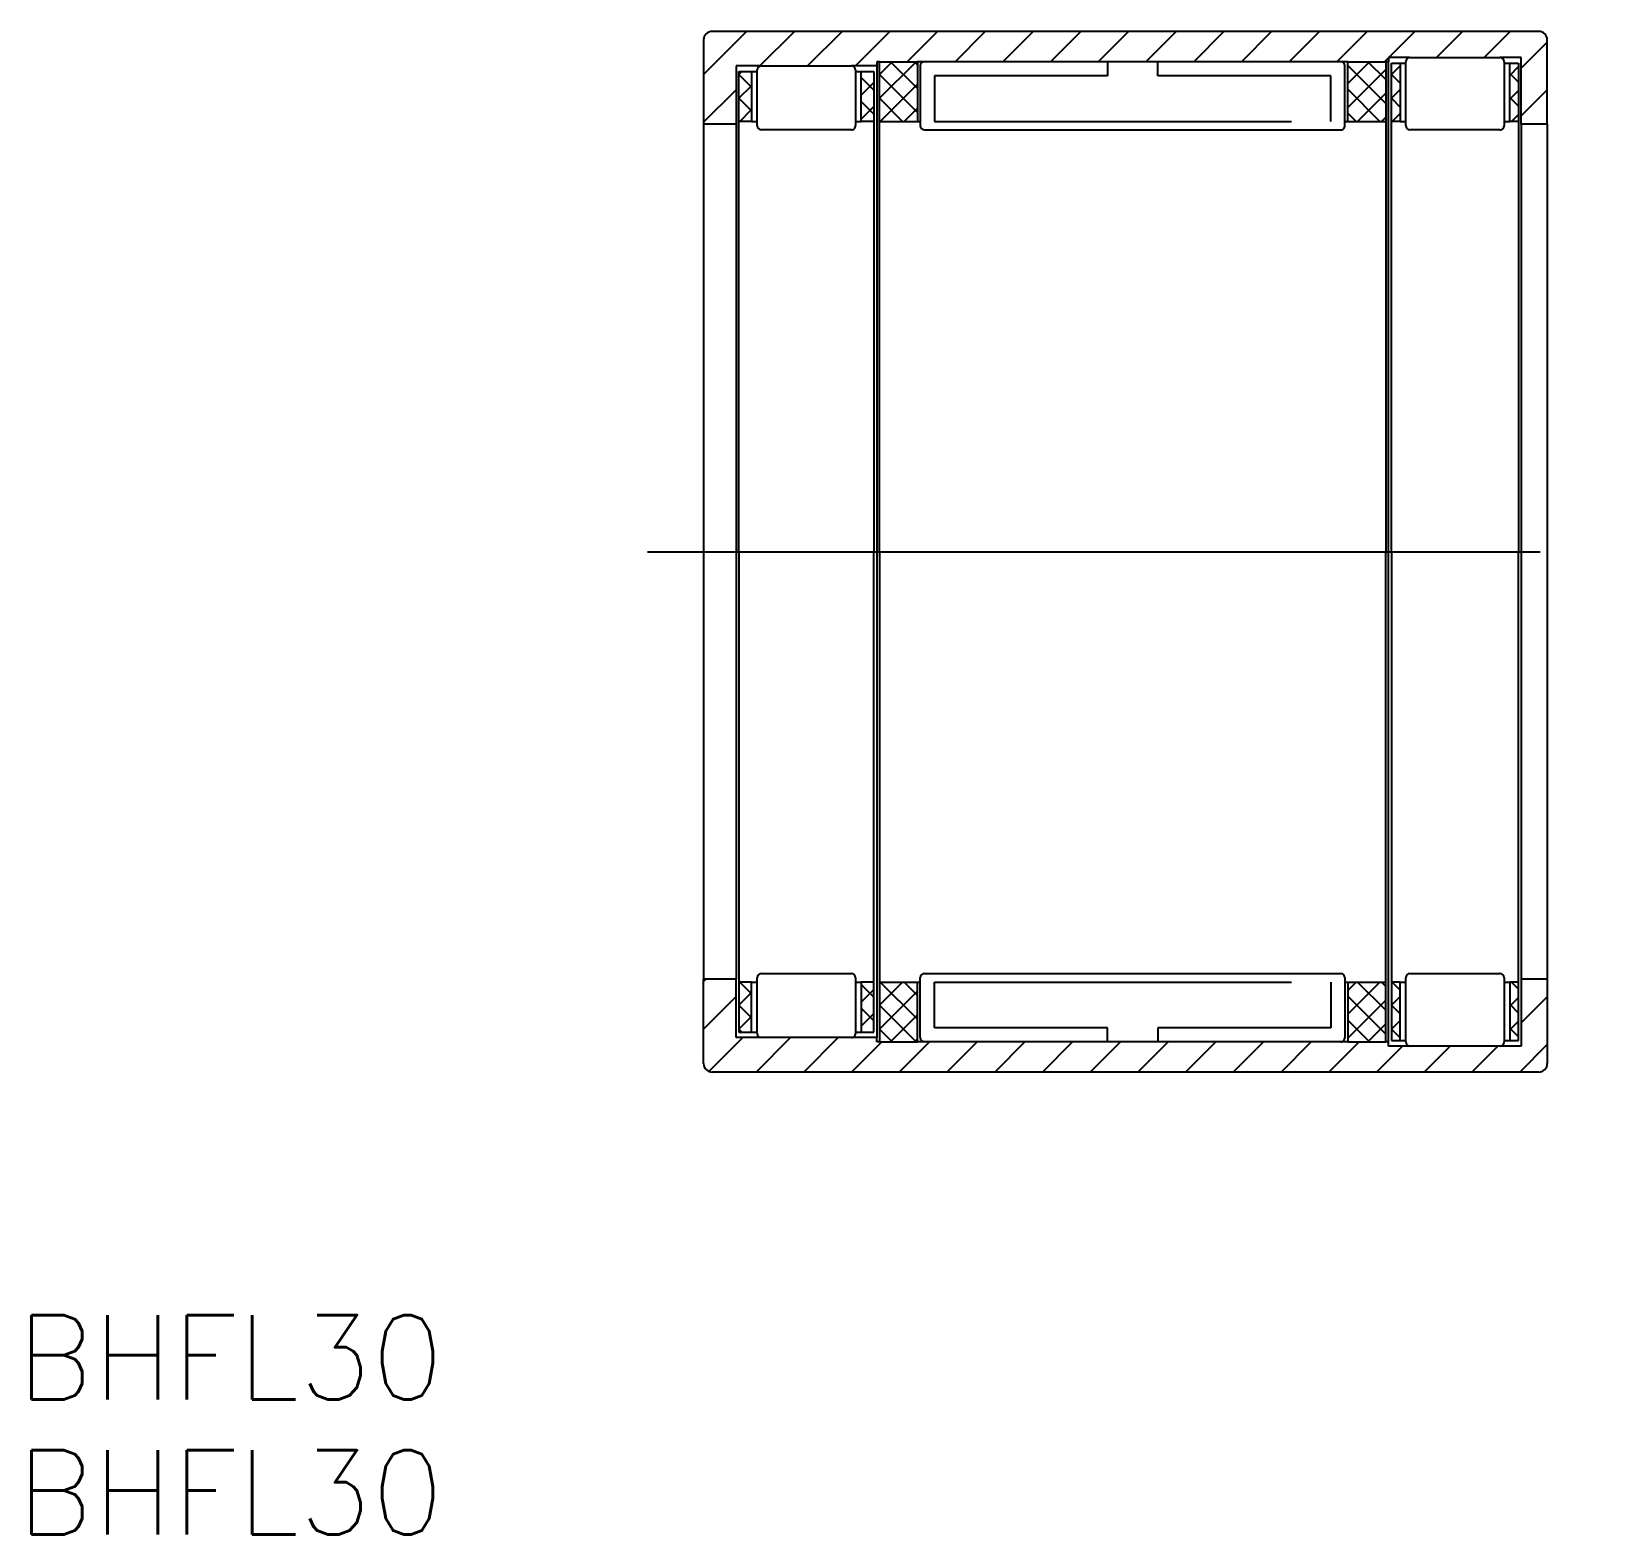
# Model space of a CAD drawing. Extents: x -23.9 to 32, y -34.9 to 18.5.
import ezdxf

# ---------------------------------------------------------------- set-up
doc = ezdxf.new("R2010")
doc.units = 0
doc.linetypes.add('CENTER', pattern=[50.8, 31.75, -6.35, 6.35, -6.35])
doc.linetypes.add('DASHED', pattern=[19.05, 12.7, -6.35])
doc.layers.get('0').update_dxf_attribs({"linetype": 'CONTINUOUS'})
doc.layers.add('CENTER', color=1, linetype='CENTER')
doc.styles.get("Standard").update_dxf_attribs({"font": 'txt.shx', "height": 3, "bigfont": 'bigfont.shx'})

msp = doc.modelspace()

# ---------------------------------------------------------------- linework, layer by layer
at = {"color": 3, "linetype": 'CONTINUOUS'}
for p, q in [((0, 16.970563), (1.529437, 18.5)), ((2.001494, 17.275), (3.226494, 18.5)), ((3.69855, 17.275), (4.92355, 18.5)), ((5.395606, 17.275), (6.620606, 18.5)), ((7.242662, 17.425), (8.317662, 18.5)), ((8.939719, 17.425), (10.014719, 18.5)), ((10.636775, 17.425), (11.711775, 18.5)), ((12.333831, 17.425), (13.408831, 18.5)), ((14.030887, 17.425), (15.105887, 18.5)), ((15.727944, 17.425), (16.802944, 18.5)), ((17.425, 17.425), (18.5, 18.5)), ((19.122056, 17.425), (20.197056, 18.5)), ((20.819113, 17.425), (21.894113, 18.5)), ((22.516169, 17.425), (23.591169, 18.5)), ((24.363225, 17.575), (25.288225, 18.5)), ((26.060281, 17.575), (26.985281, 18.5)), ((27.757338, 17.575), (28.682338, 18.5)), ((29.075, 17.195606), (30, 18.120606)), ((6.255, 16.122035), (7.557965, 17.425)), ((6.255, 16.970563), (6.709437, 17.425)), ((7.605, 16.469091), (6.649091, 17.425)), ((7.605, 17.317619), (7.497619, 17.425)), ((22.905, 16.65), (23.68, 17.425)), ((24.255, 16.789654), (23.619654, 17.425)), ((24.213225, 17.425), (24.355, 17.566775)), ((1.255, 16.970563), (1.359437, 17.075)), ((1.255, 16.970563), (1.705, 16.520563)), ((5.605, 16.863203), (6.055, 16.413203)), ((7.605, 15.620563), (6.255, 16.970563)), ((24.255, 15.941125), (22.905, 17.291125)), ((22.905, 15.801472), (24.255, 17.151472)), ((24.455, 16.970563), (24.765, 17.280563)), ((24.455, 16.970563), (24.765, 16.660563)), ((28.665, 16.937922), (28.975, 17.247922)), ((28.665, 17.003203), (28.975, 16.693203)), ((0, 15.273506), (1.155, 16.428506)), ((1.255, 16.122035), (1.705, 16.572035)), ((5.605, 16.229394), (6.055, 16.679394)), ((6.281494, 15.3), (7.605, 16.623506)), ((24.047597, 15.3), (22.905, 16.442597)), ((23.252056, 15.3), (24.255, 16.302944)), ((24.455, 16.122035), (24.765, 16.432035)), ((28.665, 16.089394), (28.975, 16.399394)), ((29.075, 15.49855), (30, 16.42355)), ((1.255, 16.122035), (1.705, 15.672035)), ((1.281494, 15.3), (1.705, 15.723506)), ((5.605, 16.014675), (6.055, 15.564675)), ((5.605, 15.380866), (6.055, 15.830866)), ((7.077035, 15.3), (6.255, 16.122035)), ((7.130022, 15.3), (7.605, 15.774978)), ((24.455, 16.122035), (24.765, 15.812035)), ((28.665, 16.154675), (28.975, 15.844675)), ((23.199069, 15.3), (22.905, 15.594069)), ((24.100584, 15.3), (24.255, 15.454416)), ((24.481494, 15.3), (24.765, 15.583506)), ((28.665, 15.306147), (28.671147, 15.3)), ((28.724134, 15.3), (28.975, 15.550866)), ((0, -15.273506), (0.073506, -15.2)), ((1.281494, -15.3), (1.705, -15.723506)), ((5.605, -15.380866), (6.055, -15.830866)), ((5.605, -16.014675), (6.055, -15.564675)), ((6.255, -16.122035), (7.077035, -15.3)), ((6.255, -16.970563), (7.605, -15.620563)), ((7.605, -16.623506), (6.281494, -15.3)), ((7.605, -15.774978), (7.130022, -15.3)), ((22.905, -16.442597), (24.047597, -15.3)), ((22.905, -15.594069), (23.199069, -15.3)), ((24.255, -16.302944), (23.252056, -15.3)), ((24.255, -15.454416), (24.100584, -15.3)), ((24.481494, -15.3), (24.765, -15.583506)), ((28.665, -15.306147), (28.671147, -15.3)), ((28.724134, -15.3), (28.975, -15.550866)), ((0, -16.970563), (1.155, -15.815563)), ((1.255, -16.122035), (1.705, -15.672035)), ((1.255, -16.122035), (1.705, -16.572035)), ((7.557965, -17.425), (6.255, -16.122035)), ((24.255, -17.151472), (22.905, -15.801472)), ((22.905, -17.291125), (24.255, -15.941125)), ((24.455, -16.122035), (24.765, -15.812035)), ((24.455, -16.122035), (24.765, -16.432035)), ((28.665, -16.154675), (28.975, -15.844675)), ((28.665, -16.089394), (28.975, -16.399394)), ((29.075, -16.745519), (30, -15.820519)), ((1.255, -16.970563), (1.705, -16.520563)), ((5.605, -16.229394), (6.055, -16.679394)), ((5.605, -16.863203), (6.055, -16.413203)), ((6.649091, -17.425), (7.605, -16.469091)), ((23.68, -17.425), (22.905, -16.65)), ((24.455, -16.970563), (24.765, -16.660563)), ((28.665, -17.003203), (28.975, -16.693203)), ((0.188935, -18.478684), (1.392619, -17.275)), ((1.255, -16.970563), (1.359437, -17.075)), ((1.864675, -18.5), (3.089675, -17.275)), ((3.561732, -18.5), (4.786732, -17.275)), ((6.709437, -17.425), (6.255, -16.970563)), ((7.497619, -17.425), (7.605, -17.317619)), ((23.619654, -17.425), (24.255, -16.789654)), ((24.455, -16.970563), (24.765, -17.280563)), ((28.665, -16.937922), (28.975, -17.247922)), ((5.258788, -18.5), (6.333788, -17.425)), ((6.955844, -18.5), (8.030844, -17.425)), ((8.6529, -18.5), (9.7279, -17.425)), ((10.349957, -18.5), (11.424957, -17.425)), ((12.047013, -18.5), (13.122013, -17.425)), ((13.744069, -18.5), (14.819069, -17.425)), ((15.441125, -18.5), (16.516125, -17.425)), ((17.138182, -18.5), (18.213182, -17.425)), ((18.835238, -18.5), (19.910238, -17.425)), ((20.532294, -18.5), (21.607294, -17.425)), ((22.229351, -18.5), (23.304351, -17.425)), ((23.926407, -18.5), (24.851407, -17.575)), ((25.623463, -18.5), (26.548463, -17.575)), ((27.320519, -18.5), (28.245519, -17.575)), ((29.017576, -18.5), (30, -17.517576))]:
    msp.add_line(p, q, dxfattribs=at)
at = {"color": 7, "linetype": 'CONTINUOUS'}
for p, q in [((29.7, 18.5), (0.3, 18.5)), ((0, 18.2), (0, 15.2)), ((30, 15.2), (30, 18.2)), ((6.155, 17.425), (6.155, 17.275)), ((6.255, 17.425), (6.155, 17.425)), ((6.255, 0), (6.255, 17.425)), ((6.255, 17.425), (7.605, 17.425)), ((6.255, 17.425), (7.605, 17.425)), ((6.255, 15.3), (6.255, 17.425)), ((7.605, 17.425), (7.605, 15.3)), ((7.605, 17.425), (7.605, 15.3)), ((7.855, 17.425), (7.605, 17.425)), ((22.655, 17.425), (7.855, 17.425)), ((22.905, 17.425), (22.655, 17.425)), ((22.905, 17.425), (24.255, 17.425)), ((22.905, 17.425), (24.255, 17.425)), ((22.905, 15.3), (22.905, 17.425)), ((22.905, 15.3), (22.905, 17.425)), ((24.255, 17.425), (24.255, 0)), ((24.255, 17.425), (24.255, 15.3)), ((24.355, 17.425), (24.255, 17.425)), ((25.115, 17.575), (24.355, 17.575)), ((24.355, 17.575), (24.355, 17.425)), ((24.355, -17.425), (24.355, 17.425)), ((24.455, 0), (24.455, 17.375)), ((24.455, 17.375), (24.765, 17.375)), ((24.455, 17.375), (24.965, 17.375)), ((24.455, 15.3), (24.455, 17.375)), ((24.765, 17.375), (24.765, 15.3)), ((24.965, 15.15), (24.965, 17.425)), ((25.115, 17.575), (28.315, 17.575)), ((29.075, 17.575), (28.315, 17.575)), ((28.465, 17.425), (28.465, 15.15)), ((28.465, 17.375), (28.975, 17.375)), ((28.665, 17.375), (28.975, 17.375)), ((28.665, 15.3), (28.665, 17.375)), ((28.975, 17.375), (28.975, 0)), ((28.975, 17.375), (28.975, 15.3)), ((29.075, 15.2), (29.075, 17.575)), ((2.055, 17.275), (1.155, 17.275)), ((1.155, 17.275), (1.155, 15.2)), ((1.255, 0), (1.255, 17.075)), ((1.255, 17.075), (1.705, 17.075)), ((1.255, 17.075), (1.905, 17.075)), ((1.255, 15.3), (1.255, 17.075)), ((1.705, 17.075), (1.705, 15.3)), ((1.905, 15.15), (1.905, 17.125)), ((2.055, 17.275), (5.255, 17.275)), ((6.155, 17.275), (5.255, 17.275)), ((5.405, 17.125), (5.405, 15.15)), ((5.405, 17.075), (6.055, 17.075)), ((5.605, 17.075), (6.055, 17.075)), ((5.605, 15.3), (5.605, 17.075)), ((6.055, 17.075), (6.055, 0)), ((6.055, 17.075), (6.055, 15.3)), ((6.155, 17.275), (6.155, -17.275)), ((7.705, 17.275), (7.705, 15.15)), ((22.805, 15.15), (22.805, 17.275)), ((0, 15.2), (0, -15.2)), ((1.155, 15.2), (0, 15.2)), ((1.155, 15.2), (1.155, -15.2)), ((1.705, 15.3), (1.255, 15.3)), ((1.705, 15.3), (1.905, 15.3)), ((5.405, 15.3), (5.605, 15.3)), ((6.055, 15.3), (5.605, 15.3)), ((6.255, 15.3), (7.605, 15.3)), ((7.605, 15.3), (7.705, 15.3)), ((22.805, 15.3), (22.905, 15.3)), ((22.905, 15.3), (24.255, 15.3)), ((24.765, 15.3), (24.455, 15.3)), ((24.765, 15.3), (24.965, 15.3)), ((28.465, 15.3), (28.665, 15.3)), ((28.975, 15.3), (28.665, 15.3)), ((29.075, 15.2), (29.075, -15.2)), ((30, 15.2), (29.075, 15.2)), ((30, 15.2), (30, -15.2)), ((5.255, 15), (2.055, 15)), ((7.855, 15), (22.655, 15)), ((28.315, 15), (25.115, 15)), ((1.255, 0), (1.255, -17.075)), ((6.055, -17.075), (6.055, 0)), ((6.255, 0), (6.255, -17.425)), ((24.255, -17.425), (24.255, 0)), ((24.455, 0), (24.455, -17.375)), ((28.975, -17.375), (28.975, 0)), ((2.055, -15), (5.255, -15)), ((7.855, -15), (22.655, -15)), ((25.115, -15), (28.315, -15)), ((0, -18.2), (0, -15.2)), ((1.155, -15.2), (0, -15.2)), ((1.155, -17.275), (1.155, -15.2)), ((1.705, -15.3), (1.255, -15.3)), ((1.255, -15.3), (1.255, -17.075)), ((1.705, -17.075), (1.705, -15.3)), ((1.705, -15.3), (1.905, -15.3)), ((1.905, -17.125), (1.905, -15.15)), ((5.405, -15.15), (5.405, -17.125)), ((5.405, -15.3), (5.605, -15.3)), ((5.605, -15.3), (5.605, -17.075)), ((6.055, -15.3), (5.605, -15.3)), ((6.055, -17.075), (6.055, -15.3)), ((6.255, -15.3), (7.605, -15.3)), ((6.255, -15.3), (6.255, -17.425)), ((7.605, -17.425), (7.605, -15.3)), ((7.605, -17.425), (7.605, -15.3)), ((7.605, -15.3), (7.705, -15.3)), ((7.705, -17.275), (7.705, -15.15)), ((22.805, -15.15), (22.805, -17.275)), ((22.805, -15.3), (22.905, -15.3)), ((22.905, -15.3), (22.905, -17.425)), ((22.905, -15.3), (22.905, -17.425)), ((22.905, -15.3), (24.255, -15.3)), ((24.255, -17.425), (24.255, -15.3)), ((24.765, -15.3), (24.455, -15.3)), ((24.455, -15.3), (24.455, -17.375)), ((24.765, -17.375), (24.765, -15.3)), ((24.765, -15.3), (24.965, -15.3)), ((24.965, -17.425), (24.965, -15.15)), ((28.465, -15.15), (28.465, -17.425)), ((28.465, -15.3), (28.665, -15.3)), ((28.665, -15.3), (28.665, -17.375)), ((28.975, -15.3), (28.665, -15.3)), ((28.975, -17.375), (28.975, -15.3)), ((29.075, -15.2), (29.075, -17.575)), ((30, -15.2), (29.075, -15.2)), ((30, -15.2), (30, -18.2)), ((2.055, -17.275), (1.155, -17.275)), ((1.255, -17.075), (1.705, -17.075)), ((1.255, -17.075), (1.905, -17.075)), ((5.255, -17.275), (2.055, -17.275)), ((6.155, -17.275), (5.255, -17.275)), ((5.405, -17.075), (6.055, -17.075)), ((5.605, -17.075), (6.055, -17.075)), ((6.155, -17.425), (6.155, -17.275)), ((6.255, -17.425), (6.155, -17.425)), ((6.255, -17.425), (7.605, -17.425)), ((6.255, -17.425), (7.605, -17.425)), ((7.855, -17.425), (7.605, -17.425)), ((22.655, -17.425), (7.855, -17.425)), ((22.905, -17.425), (22.655, -17.425)), ((22.905, -17.425), (24.255, -17.425)), ((22.905, -17.425), (24.255, -17.425)), ((24.355, -17.425), (24.255, -17.425)), ((24.355, -17.575), (24.355, -17.425)), ((25.115, -17.575), (24.355, -17.575)), ((24.455, -17.375), (24.765, -17.375)), ((24.455, -17.375), (24.965, -17.375)), ((28.315, -17.575), (25.115, -17.575)), ((29.075, -17.575), (28.315, -17.575)), ((28.465, -17.375), (28.975, -17.375)), ((28.665, -17.375), (28.975, -17.375)), ((29.7, -18.5), (0.3, -18.5))]:
    msp.add_line(p, q, dxfattribs=at)
at = {"color": 3, "linetype": 'DASHED'}
for p, q in [((14.355, 17.425), (14.355, 16.925)), ((16.155, 16.925), (16.155, 17.425)), ((14.355, 16.925), (8.205, 16.925)), ((8.205, 16.925), (8.205, 15.3)), ((22.305, 16.925), (16.155, 16.925)), ((22.305, 15.3), (22.305, 16.925)), ((8.205, 15.3), (22.305, 15.3)), ((8.205, -15.3), (22.305, -15.3)), ((8.205, -16.925), (8.205, -15.3)), ((22.305, -15.3), (22.305, -16.925)), ((14.355, -16.925), (8.205, -16.925)), ((14.355, -17.425), (14.355, -16.925)), ((22.305, -16.925), (16.155, -16.925)), ((16.155, -16.925), (16.155, -17.425))]:
    msp.add_line(p, q, dxfattribs=at)
at = {"color": 7, "linetype": 'CONTINUOUS'}
for centre, radius, start, end in [((0.3, 18.2), 0.3, 89.999921, 179.999841), ((29.7, 18.2), 0.3, 0, 89.999921), ((7.855, 17.275), 0.15, 89.999921, 179.999841), ((22.655, 17.275), 0.15, 0, 89.999921), ((25.115, 17.425), 0.15, 89.999921, 179.999841), ((28.315, 17.425), 0.15, 0, 89.999921), ((2.055, 17.125), 0.15, 89.999921, 179.999841), ((5.255, 17.125), 0.15, 0, 89.999921), ((2.055, 15.15), 0.15, 179.999841, 269.999762), ((5.255, 15.15), 0.15, 269.999762, 0), ((7.855, 15.15), 0.15, 179.999841, 269.999762), ((22.655, 15.15), 0.15, 269.999762, 0), ((25.115, 15.15), 0.15, 179.999841, 269.999762), ((28.315, 15.15), 0.15, 269.999762, 0), ((2.055, -15.15), 0.15, 89.999921, 179.999841), ((5.255, -15.15), 0.15, 0, 89.999921), ((7.855, -15.15), 0.15, 89.999921, 179.999841), ((22.655, -15.15), 0.15, 0, 89.999921), ((25.115, -15.15), 0.15, 89.999921, 179.999841), ((28.315, -15.15), 0.15, 0, 89.999921), ((2.055, -17.125), 0.15, 179.999841, 269.999762), ((5.255, -17.125), 0.15, 269.999762, 0), ((7.855, -17.275), 0.15, 179.999841, 269.999762), ((22.655, -17.275), 0.15, 269.999762, 0), ((25.115, -17.425), 0.15, 179.999841, 269.999762), ((28.315, -17.425), 0.15, 269.999762, 0), ((0.3, -18.2), 0.3, 179.999841, 269.999762), ((29.7, -18.2), 0.3, 269.999762, 0)]:
    msp.add_arc(centre, radius, start, end, dxfattribs=at)
at = {"layer": 'CENTER', "color": 1, "linetype": 'CENTER'}
msp.add_line((-2, 0), (32, 0), dxfattribs=at)

# ---------------------------------------------------------------- texts
at = {"color": 7, "linetype": 'CONTINUOUS'}
for p in [(-24.416625, -30.140135), (-24.416625, -34.943357)]:
    msp.add_text('BHFL30', height=3, dxfattribs=at).set_placement(p)

doc.saveas('drawing.dxf')
